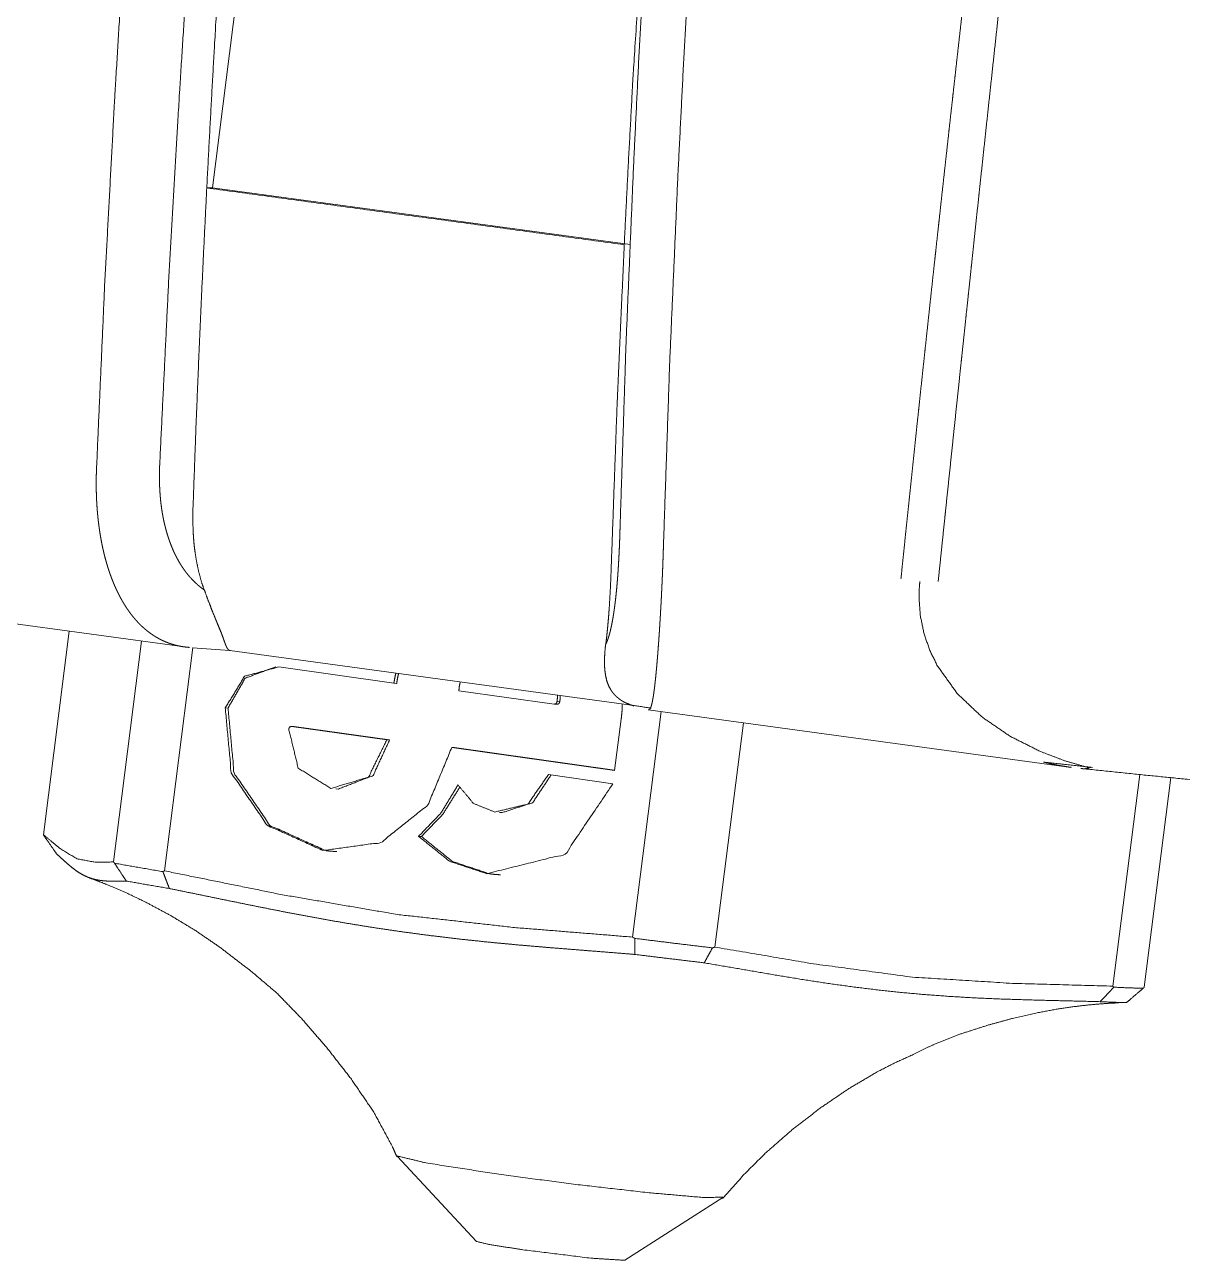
# Paper-space layout 'A3_1' of a CAD drawing. Header units: millimetres. Extents: x 0 to 420, y 0 to 297.
# Drawn here: x 305.17 to 312.89, y 18.41 to 26.66 of the extents above; entities that cross this region are included whole.
import ezdxf

# ---------------------------------------------------------------- set-up
doc = ezdxf.new("R2010")
doc.units = ezdxf.units.MM
doc.layers.add('170', color=7, linetype='Continuous', true_color=0xffffff)

psp = doc.layouts.new('A3_1')

# ---------------------------------------------------------------- linework, layer by layer
at = {"layer": '170', "color": 155, "linetype": 'Continuous', "lineweight": 13}
for p, q in [((307.4014, 33.2845), (306.4228, 25.5715)), ((306.3849, 25.5706), (306.4228, 25.5715)), ((306.4228, 25.5715), (309.2097, 25.1927)), ((303.413, 22.8913), (306.236, 22.5077)), ((305.2953, 21.2537), (305.4677, 22.6121)), ((305.9491, 22.5467), (305.762, 21.0722)), ((306.1035, 21.0128), (306.2925, 22.5026)), ((306.2893, 22.5021), (306.5392, 22.4831)), ((306.5386, 22.4832), (309.2179, 22.1191)), ((306.8648, 22.3739), (307.6335, 22.2651)), ((307.6335, 22.2651), (307.6521, 22.2644)), ((308.7033, 22.1251), (308.0671, 22.2152)), ((308.7045, 22.125), (308.7231, 22.1244)), ((308.7223, 22.1425), (308.7409, 22.1418)), ((306.5083, 22.1005), (306.5269, 22.0998)), ((309.1506, 22.0253), (309.105, 21.6835)), ((309.4167, 22.0755), (309.2258, 20.5708)), ((309.3311, 22.0871), (312.1521, 21.7038)), ((306.9678, 21.9764), (306.9492, 21.9771)), ((306.9501, 21.977), (306.9687, 21.9763)), ((306.9501, 21.977), (307.5863, 21.8869)), ((306.9687, 21.9763), (307.6049, 21.8863)), ((309.7756, 20.504), (309.9655, 22.0009)), ((307.6049, 21.8863), (307.5863, 21.8869)), ((309.105, 21.6835), (308.0201, 21.837)), ((308.0201, 21.837), (308.0387, 21.8364)), ((308.0387, 21.8364), (309.1052, 21.6854)), ((308.6649, 21.655), (309.0953, 21.5941)), ((312.6104, 21.6557), (312.4312, 20.2435)), ((312.6394, 20.236), (312.8169, 21.6349)), ((307.2451, 21.5598), (307.2638, 21.5591)), ((308.3379, 21.4023), (308.3565, 21.4016)), ((307.7984, 21.2433), (307.817, 21.2427)), ((312.4688, 20.1318), (312.5219, 20.1335)), ((307.6562, 19.1092), (308.184, 18.5395)), ((309.1751, 18.4137), (309.8285, 18.8336))]:
    psp.add_line(p, q, dxfattribs=at)
for points, knots in [([(311.0171, 22.9617), (311.0257, 23.0451), (311.0344, 23.1288), (311.043, 23.2126), (311.0517, 23.2966), (311.0605, 23.3808), (311.0693, 23.4652), (311.0782, 23.5497), (311.087, 23.6344), (311.096, 23.7193), (311.1049, 23.8044), (311.1139, 23.8897), (311.123, 23.9751), (311.132, 24.0607), (311.1366, 24.1036), (311.1457, 24.1895), (311.1549, 24.2755), (311.1641, 24.3618), (311.1734, 24.4482), (311.178, 24.4914), (311.1873, 24.578), (311.1967, 24.6649), (311.2061, 24.7518), (311.2155, 24.839), (311.225, 24.9263), (311.2345, 25.0138), (311.244, 25.1014), (311.2488, 25.1453), (311.2584, 25.2332), (311.268, 25.3213), (311.2729, 25.3654), (311.2825, 25.4536), (311.2922, 25.5421), (311.302, 25.6307), (311.3118, 25.7195), (311.3167, 25.7639), (311.3265, 25.8529), (311.3364, 25.9421), (311.3414, 25.9867), (311.3513, 26.0761), (311.3613, 26.1657), (311.3662, 26.2105), (311.3763, 26.3003), (311.3813, 26.3452), (311.3913, 26.4352), (311.4014, 26.5254), (311.4116, 26.6157), (311.4217, 26.7062), (311.4268, 26.7515), (311.437, 26.8421), (311.4421, 26.8875), (311.4524, 26.9784), (311.4627, 27.0695), (311.473, 27.1607), (311.4782, 27.2064), (311.4886, 27.2978), (311.4938, 27.3436), (311.5042, 27.4353), (311.5147, 27.5271), (311.5252, 27.619), (311.5357, 27.7111), (311.5462, 27.8034), (311.5568, 27.8958), (311.5674, 27.9883), (311.5781, 28.081), (311.5887, 28.1738), (311.5995, 28.2668), (311.6048, 28.3134), (311.6156, 28.4065), (311.621, 28.4532), (311.6318, 28.5466), (311.6426, 28.6401), (311.6535, 28.7338), (311.6589, 28.7808), (311.6698, 28.8747), (311.6753, 28.9217), (311.6863, 29.0158), (311.6917, 29.0629), (311.7028, 29.1572), (311.7083, 29.2044), (311.7193, 29.299), (311.7304, 29.3937), (311.7415, 29.4885), (311.7526, 29.5835), (311.7638, 29.6786), (311.775, 29.7738), (311.7862, 29.8692), (311.7975, 29.9647), (311.8087, 30.0603), (311.82, 30.1561), (311.8314, 30.252), (311.8427, 30.3481), (311.8541, 30.4443), (311.8655, 30.5406), (311.877, 30.6371), (311.8885, 30.7337), (311.9, 30.8304), (311.9115, 30.9273), (311.923, 31.0242), (311.9346, 31.1214), (311.9462, 31.2186), (311.9579, 31.316), (311.9695, 31.4135), (311.9812, 31.5112), (311.9929, 31.6089), (312.0047, 31.7068), (312.0164, 31.8048), (312.0282, 31.903), (312.04, 32.0013), (312.0519, 32.0997), (312.0637, 32.1982), (312.0697, 32.2475), (312.0816, 32.3463), (312.0935, 32.4451), (312.1054, 32.5441), (312.1174, 32.6432), (312.1294, 32.7424), (312.1414, 32.8417), (312.1475, 32.8914), (312.1595, 32.991), (312.1716, 33.0906), (312.1837, 33.1904), (312.1958, 33.2903), (312.208, 33.3903), (312.2202, 33.4905), (312.2324, 33.5907), (312.2446, 33.6911), (312.2568, 33.7916), (312.2691, 33.8923), (312.2814, 33.993), (312.2937, 34.0939), (312.3061, 34.1949), (312.3184, 34.296), (312.3308, 34.3973), (312.337, 34.4479), (312.3495, 34.5494), (312.3557, 34.6001), (312.3681, 34.7017), (312.3806, 34.8034), (312.3931, 34.9053), (312.4056, 35.0072), (312.4182, 35.1093), (312.4308, 35.2115), (312.4433, 35.3138), (312.456, 35.4163), (312.4686, 35.5188), (312.4813, 35.6215), (312.4939, 35.7243), (312.5066, 35.8272), (312.5194, 35.9302), (312.5321, 36.0334), (312.5449, 36.1366), (312.5577, 36.24), (312.5641, 36.2917), (312.5769, 36.3953), (312.5833, 36.4471), (312.5962, 36.5508), (312.609, 36.6546), (312.6155, 36.7066), (312.6284, 36.8106), (312.6348, 36.8627), (312.6478, 36.9668), (312.6607, 37.0711), (312.6737, 37.1755), (312.6867, 37.2801), (312.6932, 37.3324), (312.7063, 37.4371), (312.7128, 37.4894), (312.7258, 37.5943), (312.7389, 37.6993), (312.7454, 37.7518), (312.7586, 37.8569), (312.7717, 37.9622), (312.7848, 38.0676), (312.798, 38.173), (312.8112, 38.2786), (312.8178, 38.3314), (312.831, 38.4372), (312.8442, 38.543), (312.8575, 38.649), (312.8708, 38.7551), (312.884, 38.8613), (312.8974, 38.9676), (312.9107, 39.074), (312.924, 39.1805), (312.9374, 39.2871), (312.9508, 39.3939), (312.9642, 39.5007), (312.9709, 39.5542), (312.9843, 39.6612), (312.9911, 39.7147), (313.0045, 39.8219), (313.0112, 39.8756), (313.0247, 39.9829), (313.0315, 40.0366), (313.045, 40.1441), (313.0585, 40.2517), (313.0721, 40.3594), (313.0856, 40.4672), (313.0992, 40.5751), (313.1128, 40.6832), (313.1196, 40.7372), (313.1332, 40.8454), (313.1469, 40.9537), (313.1605, 41.0621), (313.1674, 41.1164), (313.1811, 41.2249), (313.1948, 41.3336), (313.2085, 41.4424), (313.2222, 41.5513), (313.236, 41.6603), (313.2497, 41.7694), (313.2635, 41.8786), (313.2773, 41.9879), (313.2912, 42.0973), (313.305, 42.2068), (313.3188, 42.3164), (313.3258, 42.3713), (313.3397, 42.481), (313.3536, 42.5909), (313.3674, 42.7009), (313.3744, 42.7559), (313.3883, 42.8661), (313.4023, 42.9763), (313.4162, 43.0867), (313.4302, 43.1971), (313.4442, 43.3077), (313.4582, 43.4183), (313.4722, 43.5291), (313.4863, 43.6399), (313.4933, 43.6954), (313.5074, 43.8064), (313.5215, 43.9176), (313.5285, 43.9731), (313.5426, 44.0844), (313.5567, 44.1958), (313.5708, 44.3073), (313.585, 44.4188)], [0, 0, 0.003882, 0.007773, 0.011673, 0.015581, 0.019497, 0.023423, 0.027356, 0.031298, 0.035249, 0.039208, 0.043175, 0.04715, 0.051134, 0.05313, 0.057126, 0.06113, 0.065142, 0.069163, 0.071176, 0.075208, 0.079248, 0.083297, 0.087353, 0.091417, 0.095489, 0.099569, 0.101612, 0.105703, 0.109802, 0.111854, 0.115964, 0.120081, 0.124207, 0.128339, 0.130409, 0.134553, 0.138704, 0.140782, 0.144944, 0.149113, 0.1512, 0.155381, 0.157473, 0.161663, 0.165861, 0.170066, 0.174279, 0.176388, 0.180611, 0.182724, 0.186958, 0.191199, 0.195446, 0.197573, 0.201831, 0.203963, 0.208231, 0.212507, 0.21679, 0.221079, 0.225376, 0.229679, 0.233989, 0.238307, 0.24263, 0.246961, 0.24913, 0.253471, 0.255643, 0.259995, 0.264353, 0.268717, 0.270903, 0.275277, 0.277467, 0.281852, 0.284047, 0.288442, 0.290641, 0.295045, 0.299457, 0.303874, 0.308299, 0.31273, 0.317167, 0.321611, 0.326061, 0.330518, 0.334981, 0.33945, 0.343926, 0.348408, 0.352897, 0.357392, 0.361893, 0.3664, 0.370914, 0.375434, 0.37996, 0.384492, 0.38903, 0.393574, 0.398125, 0.402681, 0.407244, 0.411812, 0.416387, 0.420967, 0.425553, 0.430146, 0.432445, 0.437046, 0.441653, 0.446266, 0.450884, 0.455509, 0.460139, 0.462456, 0.467096, 0.471741, 0.476391, 0.481048, 0.48571, 0.490379, 0.495053, 0.499732, 0.504418, 0.509109, 0.513806, 0.518509, 0.523217, 0.527931, 0.532651, 0.535013, 0.539742, 0.542107, 0.546844, 0.551586, 0.556334, 0.561088, 0.565847, 0.570612, 0.575382, 0.580158, 0.584939, 0.589726, 0.594519, 0.599317, 0.60412, 0.608929, 0.613744, 0.618564, 0.620976, 0.625804, 0.62822, 0.633056, 0.637898, 0.640321, 0.645171, 0.647597, 0.652455, 0.657318, 0.662186, 0.66706, 0.6695, 0.674382, 0.676824, 0.681714, 0.686609, 0.689058, 0.693961, 0.698869, 0.703783, 0.708701, 0.713625, 0.716088, 0.72102, 0.725956, 0.730898, 0.735845, 0.740797, 0.745754, 0.750717, 0.755684, 0.760657, 0.765635, 0.770617, 0.773111, 0.778102, 0.780598, 0.785597, 0.788098, 0.793104, 0.795608, 0.800621, 0.80564, 0.810663, 0.815692, 0.820725, 0.825764, 0.828285, 0.833331, 0.838382, 0.843438, 0.845968, 0.851031, 0.8561, 0.861173, 0.866251, 0.871335, 0.876423, 0.881516, 0.886614, 0.891717, 0.896825, 0.901938, 0.904497, 0.909617, 0.914742, 0.919872, 0.922438, 0.927575, 0.932718, 0.937864, 0.943016, 0.948172, 0.953334, 0.9585, 0.963671, 0.966259, 0.971437, 0.976619, 0.979212, 0.984402, 0.989597, 0.994796, 1, 1]), ([(313.7581, 44.3967), (313.7379, 44.2382), (313.7179, 44.08), (313.6979, 43.922), (313.6779, 43.7644), (313.658, 43.607), (313.6382, 43.4499), (313.6184, 43.2931), (313.5987, 43.1366), (313.5888, 43.0585), (313.5692, 42.9025), (313.5594, 42.8245), (313.5398, 42.6689), (313.5203, 42.5135), (313.5009, 42.3585), (313.4815, 42.2038), (313.4622, 42.0493), (313.4429, 41.8951), (313.4237, 41.7413), (313.4046, 41.5877), (313.3855, 41.4344), (313.3665, 41.2815), (313.3475, 41.1288), (313.338, 41.0526), (313.3191, 40.9004), (313.3003, 40.7484), (313.2815, 40.5968), (313.2722, 40.521), (313.2535, 40.3699), (313.2349, 40.219), (313.2163, 40.0684), (313.1978, 39.9181), (313.1793, 39.7681), (313.1609, 39.6184), (313.1426, 39.469), (313.1243, 39.3199), (313.1061, 39.1711), (313.088, 39.0226), (313.0699, 38.8745), (313.0518, 38.7266), (313.0338, 38.579), (313.0159, 38.4317), (312.998, 38.2848), (312.9802, 38.1381), (312.9625, 37.9917), (312.9448, 37.8457), (312.9271, 37.6999), (312.9096, 37.5545), (312.9008, 37.4819), (312.8833, 37.3369), (312.8746, 37.2645), (312.8572, 37.12), (312.8398, 36.9758), (312.8226, 36.8319), (312.8054, 36.6883), (312.7882, 36.545), (312.7711, 36.4021), (312.754, 36.2594), (312.7455, 36.1883), (312.7286, 36.0461), (312.7117, 35.9042), (312.7032, 35.8334), (312.6864, 35.692), (312.6697, 35.5509), (312.653, 35.4101), (312.6363, 35.2697), (312.6281, 35.1996), (312.6115, 35.0597), (312.595, 34.92), (312.5868, 34.8503), (312.5704, 34.7111), (312.5541, 34.5723), (312.5378, 34.4338), (312.5216, 34.2956), (312.5054, 34.1577), (312.4893, 34.0201), (312.4733, 33.8829), (312.4653, 33.8144), (312.4493, 33.6777), (312.4413, 33.6094), (312.4255, 33.4731), (312.4097, 33.3372), (312.3939, 33.2016), (312.3782, 33.0663), (312.3626, 32.9313), (312.347, 32.7967), (312.3315, 32.6624), (312.316, 32.5284), (312.3083, 32.4615), (312.2929, 32.328), (312.2853, 32.2614), (312.27, 32.1284), (312.2548, 31.9957), (312.2396, 31.8634), (312.2245, 31.7314), (312.2094, 31.5997), (312.2019, 31.534), (312.187, 31.4028), (312.1795, 31.3373), (312.1646, 31.2066), (312.1498, 31.0763), (312.135, 30.9463), (312.1277, 30.8814), (312.113, 30.7519), (312.0984, 30.6228), (312.0838, 30.494), (312.0766, 30.4297), (312.0621, 30.3013), (312.0477, 30.1734), (312.0333, 30.0458), (312.019, 29.9185), (312.0048, 29.7916), (311.9906, 29.665), (311.9836, 29.6019), (311.9695, 29.4758), (311.9554, 29.3501), (311.9415, 29.2247), (311.9345, 29.1622), (311.9206, 29.0373), (311.9068, 28.9128), (311.893, 28.7887), (311.8793, 28.6649), (311.8656, 28.5415), (311.852, 28.4185), (311.8453, 28.3571), (311.8317, 28.2346), (311.825, 28.1734), (311.8116, 28.0514), (311.7982, 27.9298), (311.7849, 27.8085), (311.7717, 27.6876), (311.7585, 27.567), (311.7453, 27.4468), (311.7322, 27.327), (311.7192, 27.2075), (311.7127, 27.1479), (311.6998, 27.029), (311.6933, 26.9696), (311.6805, 26.8513), (311.6677, 26.7332), (311.655, 26.6156), (311.6423, 26.4983), (311.6296, 26.3813), (311.6171, 26.2648), (311.6045, 26.1486), (311.5921, 26.0327), (311.5797, 25.9173), (311.5673, 25.8022), (311.555, 25.6874), (311.5428, 25.5731), (311.5367, 25.5161), (311.5245, 25.4023), (311.5124, 25.2889), (311.5004, 25.1758), (311.4884, 25.0632), (311.4824, 25.0069), (311.4705, 24.8949), (311.4646, 24.839), (311.4527, 24.7275), (311.4468, 24.6718), (311.4351, 24.5609), (311.4234, 24.4503), (311.4176, 24.3953), (311.406, 24.2853), (311.3944, 24.1757), (311.3829, 24.0665), (311.3715, 23.9578), (311.3601, 23.8494), (311.3488, 23.7414), (311.3375, 23.6338), (311.3263, 23.5266), (311.3152, 23.4198), (311.3096, 23.3666), (311.2985, 23.2604), (311.2875, 23.1546), (311.2765, 23.0492), (311.2656, 22.9443)], [0, 0, 0.007399, 0.014784, 0.022156, 0.029514, 0.036859, 0.04419, 0.051507, 0.05881, 0.062456, 0.069739, 0.073377, 0.080639, 0.087888, 0.095122, 0.102344, 0.109551, 0.116744, 0.123924, 0.131089, 0.138241, 0.145378, 0.152502, 0.156057, 0.16316, 0.170249, 0.177324, 0.180857, 0.187911, 0.194951, 0.201976, 0.208988, 0.215985, 0.222968, 0.229937, 0.236892, 0.243833, 0.250759, 0.257671, 0.264569, 0.271453, 0.278322, 0.285177, 0.292018, 0.298845, 0.305657, 0.312454, 0.319238, 0.322622, 0.329384, 0.332761, 0.339501, 0.346226, 0.352937, 0.359633, 0.366314, 0.372981, 0.379633, 0.382951, 0.389581, 0.396196, 0.3995, 0.406093, 0.412671, 0.419234, 0.425782, 0.429049, 0.435575, 0.442085, 0.445337, 0.451825, 0.458298, 0.464756, 0.471199, 0.477627, 0.48404, 0.490438, 0.493629, 0.500004, 0.503187, 0.509539, 0.515876, 0.522198, 0.528504, 0.534795, 0.54107, 0.547331, 0.553576, 0.556691, 0.562913, 0.566019, 0.572218, 0.578401, 0.584569, 0.590722, 0.596858, 0.59992, 0.606033, 0.609085, 0.615175, 0.621249, 0.627307, 0.630329, 0.636363, 0.642382, 0.648385, 0.651381, 0.65736, 0.663322, 0.669268, 0.675199, 0.681112, 0.68701, 0.689951, 0.695824, 0.701681, 0.707521, 0.710437, 0.716252, 0.722051, 0.727834, 0.7336, 0.739349, 0.745082, 0.747941, 0.753649, 0.756498, 0.76218, 0.767846, 0.773496, 0.779128, 0.784743, 0.790342, 0.795924, 0.801488, 0.804263, 0.809802, 0.812567, 0.818081, 0.823578, 0.829058, 0.83452, 0.839966, 0.845395, 0.850806, 0.8562, 0.861577, 0.866937, 0.87228, 0.877605, 0.88026, 0.885559, 0.89084, 0.896104, 0.90135, 0.903968, 0.909187, 0.911788, 0.916981, 0.919572, 0.924737, 0.929884, 0.932449, 0.937569, 0.94267, 0.947753, 0.952817, 0.957863, 0.962891, 0.9679, 0.97289, 0.977861, 0.980341, 0.985284, 0.990208, 0.995114, 1, 1]), ([(305.6491, 23.6911), (305.7036, 24.9239), (305.7708, 26.1726), (305.8087, 26.8018), (305.8493, 27.4339), (305.8925, 28.0686), (305.9383, 28.7058), (306.0369, 29.9866), (306.1445, 31.275), (306.2015, 31.9217), (306.2604, 32.5697), (306.3212, 33.2189), (306.3838, 33.8691)], [0, 0, 0.120905, 0.243431, 0.305201, 0.367265, 0.429599, 0.492188, 0.61806, 0.744743, 0.808347, 0.872101, 0.935989, 1, 1]), ([(306.8135, 33.7806), (306.7525, 33.1389), (306.6931, 32.4983), (306.6352, 31.8588), (306.5791, 31.2207), (306.4723, 29.949), (306.3733, 28.6846), (306.3269, 28.0555), (306.2828, 27.4288), (306.241, 26.8044), (306.2016, 26.1828), (306.1307, 24.9487), (306.0711, 23.7295)], [0, 0, 0.063949, 0.127779, 0.19148, 0.255035, 0.381642, 0.507469, 0.57005, 0.632387, 0.694467, 0.756267, 0.878902, 1, 1]), ([(306.9914, 33.7699), (306.9453, 33.2695), (306.9003, 32.7698), (306.6487, 29.7142), (306.4467, 26.7008), (306.4147, 26.1344), (306.3849, 25.5705)], [0, 0, 0.061112, 0.12214, 0.495012, 0.862334, 0.931322, 1, 1]), ([(309.143, 23.3121), (309.1826, 24.534), (309.2351, 25.7706), (309.2658, 26.3935), (309.2994, 27.019), (309.3356, 27.6468), (309.3745, 28.277), (309.4598, 29.5433), (309.5546, 30.8166), (309.6054, 31.4555), (309.6583, 32.0957), (309.7132, 32.737), (309.7702, 33.3792)], [0, 0, 0.121186, 0.243876, 0.305693, 0.367783, 0.430125, 0.492705, 0.618515, 0.745085, 0.808615, 0.872288, 0.936086, 1, 1]), ([(309.1707, 25.192), (309.1992, 25.7561), (309.23, 26.3226), (309.4265, 29.3368), (309.674, 32.3929), (309.7184, 32.8926), (309.7639, 33.3929)], [0, 0, 0.068688, 0.137685, 0.505024, 0.877894, 0.938904, 1, 1]), ([(310.0669, 33.3575), (310.0106, 32.7071), (309.9561, 32.0578), (309.9035, 31.4097), (309.8528, 30.7629), (309.7577, 29.4742), (309.6715, 28.1931), (309.632, 27.5558), (309.595, 26.9209), (309.5606, 26.2886), (309.529, 25.6592), (309.4742, 24.4102), (309.4321, 23.1771)], [0, 0, 0.063995, 0.127868, 0.19161, 0.255202, 0.38187, 0.507734, 0.570322, 0.632658, 0.694727, 0.756506, 0.879056, 1, 1]), ([(306.293, 23.4314), (306.3124, 23.9617), (306.3343, 24.4951), (306.3584, 25.0315), (306.3849, 25.5705)], [0, 0, 0.247821, 0.497167, 0.747924, 1, 1]), ([(309.1707, 25.192), (309.1227, 24.1162), (309.0843, 23.0521)], [0, 0, 0.50283, 1, 1]), ([(306.27, 22.5043), (306.2645, 22.5047), (306.259, 22.5052), (306.2535, 22.5057), (306.248, 22.5063), (306.2426, 22.5069), (306.2372, 22.5075), (306.2318, 22.5083), (306.2265, 22.5091), (306.2211, 22.5099), (306.2158, 22.5108), (306.2105, 22.5117), (306.2053, 22.5127), (306.2, 22.5138), (306.1948, 22.5149), (306.1896, 22.516), (306.1844, 22.5172), (306.1793, 22.5185), (306.1741, 22.5198), (306.169, 22.5212), (306.164, 22.5226), (306.1589, 22.5241), (306.1539, 22.5256), (306.1489, 22.5272), (306.1439, 22.5288), (306.1389, 22.5305), (306.134, 22.5322), (306.1291, 22.534), (306.1242, 22.5359), (306.1193, 22.5377), (306.1145, 22.5397), (306.1097, 22.5417), (306.1049, 22.5437), (306.1001, 22.5458), (306.0954, 22.5479), (306.0906, 22.5501), (306.0859, 22.5523), (306.0813, 22.5546), (306.0766, 22.557), (306.072, 22.5593), (306.0674, 22.5618), (306.0628, 22.5642), (306.0582, 22.5668), (306.0537, 22.5693), (306.0492, 22.572), (306.0448, 22.5746), (306.0403, 22.5774), (306.0359, 22.5801), (306.0315, 22.5829), (306.0271, 22.5858), (306.0227, 22.5887), (306.0184, 22.5916), (306.0141, 22.5946), (306.0098, 22.5977), (306.0056, 22.6008), (306.0013, 22.6039), (305.9971, 22.6071), (305.9929, 22.6103), (305.9888, 22.6135), (305.9847, 22.6169), (305.9805, 22.6202), (305.9765, 22.6236), (305.9724, 22.6271), (305.9684, 22.6305), (305.9644, 22.6341), (305.9604, 22.6376), (305.9564, 22.6413), (305.9525, 22.6449), (305.9486, 22.6486), (305.9447, 22.6524), (305.9409, 22.6561), (305.9371, 22.66), (305.9332, 22.6638), (305.9295, 22.6677), (305.9257, 22.6717), (305.922, 22.6757), (305.9183, 22.6797), (305.9146, 22.6838), (305.9109, 22.6879), (305.9073, 22.692), (305.9037, 22.6962), (305.9001, 22.7004), (305.8966, 22.7047), (305.8931, 22.709), (305.8896, 22.7134), (305.8861, 22.7177), (305.8826, 22.7222), (305.8792, 22.7266), (305.8758, 22.7311), (305.8724, 22.7357), (305.8691, 22.7402), (305.8658, 22.7448), (305.8625, 22.7495), (305.8592, 22.7542), (305.8559, 22.7589), (305.8527, 22.7636), (305.8495, 22.7684), (305.8464, 22.7732), (305.8432, 22.7781), (305.8401, 22.783), (305.837, 22.7879), (305.8339, 22.7929), (305.8309, 22.7979), (305.8279, 22.8029), (305.8249, 22.808), (305.8219, 22.8131), (305.819, 22.8182), (305.8161, 22.8234), (305.8132, 22.8286), (305.8103, 22.8338), (305.8075, 22.8391), (305.8046, 22.8444), (305.8019, 22.8497), (305.7991, 22.855), (305.7964, 22.8604), (305.7936, 22.8658), (305.791, 22.8713), (305.7883, 22.8768), (305.7856, 22.8823), (305.783, 22.8878), (305.7805, 22.8934), (305.7779, 22.899), (305.7754, 22.9046), (305.7728, 22.9103), (305.7704, 22.916), (305.7679, 22.9217), (305.7655, 22.9274), (305.7631, 22.9332), (305.7607, 22.939), (305.7583, 22.9448), (305.756, 22.9507), (305.7537, 22.9565), (305.7514, 22.9624), (305.7492, 22.9684), (305.7469, 22.9743), (305.7447, 22.9803), (305.7425, 22.9863), (305.7404, 22.9924), (305.7383, 22.9984), (305.7362, 23.0045), (305.7341, 23.0106), (305.732, 23.0168), (305.73, 23.0229), (305.728, 23.0291), (305.726, 23.0353), (305.7241, 23.0415), (305.7221, 23.0478), (305.7202, 23.0541), (305.7183, 23.0604), (305.7165, 23.0667), (305.7147, 23.073), (305.7129, 23.0794), (305.7111, 23.0858), (305.7093, 23.0922), (305.7059, 23.1051), (305.7042, 23.1116), (305.7026, 23.1181), (305.6993, 23.1311), (305.6978, 23.1377), (305.6962, 23.1442), (305.6947, 23.1508), (305.6932, 23.1574), (305.6917, 23.1641), (305.6902, 23.1707), (305.6888, 23.1774), (305.6874, 23.1841), (305.686, 23.1908), (305.6847, 23.1975), (305.6833, 23.2042), (305.682, 23.211), (305.6808, 23.2178), (305.6795, 23.2246), (305.6783, 23.2314), (305.6771, 23.2382), (305.6759, 23.245), (305.6747, 23.2519), (305.6736, 23.2588), (305.6725, 23.2657), (305.6714, 23.2726), (305.6703, 23.2795), (305.6693, 23.2864), (305.6683, 23.2933), (305.6673, 23.3003), (305.6663, 23.3073), (305.6654, 23.3143), (305.6636, 23.3283), (305.6627, 23.3353), (305.661, 23.3494), (305.6602, 23.3565), (305.6595, 23.3635), (305.6587, 23.3706), (305.658, 23.3777), (305.6573, 23.3849), (305.6566, 23.392), (305.6553, 23.4063), (305.6547, 23.4134), (305.6542, 23.4206), (305.6536, 23.4278), (305.6531, 23.4349), (305.6521, 23.4494), (305.6516, 23.4566), (305.6507, 23.471), (305.6504, 23.4783), (305.6497, 23.4928), (305.6493, 23.5001), (305.649, 23.5073), (305.6485, 23.5219), (305.6483, 23.5292), (305.6481, 23.5365), (305.6477, 23.5511), (305.6476, 23.5585), (305.6475, 23.5658), (305.6473, 23.5805), (305.6473, 23.5878), (305.6473, 23.5952), (305.6473, 23.6025), (305.6473, 23.6099), (305.6474, 23.6246), (305.6476, 23.6394), (305.6478, 23.6468), (305.6479, 23.6542), (305.6481, 23.6615), (305.6483, 23.6689), (305.6485, 23.6763), (305.6488, 23.6837), (305.6491, 23.6911)], [0, 0, 0.003754, 0.007496, 0.011228, 0.014949, 0.018647, 0.022349, 0.026028, 0.029698, 0.03336, 0.037014, 0.04066, 0.0443, 0.047932, 0.051544, 0.055164, 0.058765, 0.062359, 0.06595, 0.069536, 0.073118, 0.076682, 0.080257, 0.083815, 0.087371, 0.090924, 0.094476, 0.098025, 0.101574, 0.105108, 0.108642, 0.112176, 0.115711, 0.119245, 0.122769, 0.126305, 0.129831, 0.133357, 0.136887, 0.140419, 0.143942, 0.147467, 0.151009, 0.15454, 0.158077, 0.161606, 0.165152, 0.168688, 0.172233, 0.175768, 0.179324, 0.182883, 0.186438, 0.189998, 0.193566, 0.197129, 0.200711, 0.204288, 0.207873, 0.211466, 0.215067, 0.218664, 0.222271, 0.225885, 0.22951, 0.233142, 0.236773, 0.240413, 0.244065, 0.247723, 0.251383, 0.25505, 0.258741, 0.262419, 0.26612, 0.269819, 0.273542, 0.277253, 0.280986, 0.284728, 0.288476, 0.292231, 0.296001, 0.299769, 0.303562, 0.307353, 0.311159, 0.314975, 0.318796, 0.322627, 0.326472, 0.330326, 0.334195, 0.338066, 0.341951, 0.345846, 0.349756, 0.353667, 0.357593, 0.361529, 0.365481, 0.369434, 0.373403, 0.377381, 0.381374, 0.385377, 0.389389, 0.393409, 0.397447, 0.401492, 0.405548, 0.409611, 0.413691, 0.41778, 0.421878, 0.425986, 0.430109, 0.43424, 0.438389, 0.442538, 0.446706, 0.450881, 0.455066, 0.459266, 0.463476, 0.467694, 0.471929, 0.476164, 0.480418, 0.484679, 0.488955, 0.493239, 0.497536, 0.501837, 0.506157, 0.510483, 0.51482, 0.519164, 0.523524, 0.527891, 0.532275, 0.53666, 0.541061, 0.545468, 0.549892, 0.554317, 0.558762, 0.563209, 0.567672, 0.572136, 0.576621, 0.581106, 0.585607, 0.590114, 0.599158, 0.603697, 0.60824, 0.617358, 0.621934, 0.626513, 0.631108, 0.635705, 0.640318, 0.644934, 0.649562, 0.654194, 0.658841, 0.663492, 0.668154, 0.67282, 0.677499, 0.682182, 0.686879, 0.691575, 0.696287, 0.701001, 0.705728, 0.710459, 0.715201, 0.719945, 0.724702, 0.729462, 0.734233, 0.739006, 0.743791, 0.753379, 0.75818, 0.767807, 0.772634, 0.777461, 0.782298, 0.787138, 0.791991, 0.796842, 0.80657, 0.811444, 0.816319, 0.821206, 0.826092, 0.835887, 0.840794, 0.850621, 0.855537, 0.865393, 0.870332, 0.875268, 0.885161, 0.890116, 0.89507, 0.904997, 0.909969, 0.914938, 0.924897, 0.929885, 0.93487, 0.939864, 0.944856, 0.954856, 0.964867, 0.969881, 0.974892, 0.979911, 0.984926, 0.98995, 0.994973, 1, 1]), ([(306.0711, 23.7295), (306.0708, 23.7212), (306.0704, 23.7128), (306.0702, 23.7045), (306.0699, 23.6962), (306.0697, 23.688), (306.0695, 23.6798), (306.0694, 23.6716), (306.0693, 23.6634), (306.0692, 23.6553), (306.0692, 23.6472), (306.0692, 23.6391), (306.0692, 23.6311), (306.0693, 23.6231), (306.0695, 23.6151), (306.0696, 23.6071), (306.0698, 23.5992), (306.0701, 23.5913), (306.0703, 23.5834), (306.0706, 23.5756), (306.071, 23.5678), (306.0714, 23.56), (306.0718, 23.5523), (306.0722, 23.5446), (306.0727, 23.5369), (306.0733, 23.5292), (306.0738, 23.5216), (306.0744, 23.514), (306.0751, 23.5065), (306.0758, 23.4989), (306.0765, 23.4914), (306.0772, 23.484), (306.078, 23.4765), (306.0789, 23.4691), (306.0797, 23.4617), (306.0806, 23.4544), (306.0816, 23.447), (306.0826, 23.4397), (306.0836, 23.4325), (306.0846, 23.4252), (306.0857, 23.418), (306.0869, 23.4109), (306.088, 23.4037), (306.0892, 23.3966), (306.0905, 23.3895), (306.0917, 23.3824), (306.0931, 23.3754), (306.0944, 23.3684), (306.0958, 23.3615), (306.0972, 23.3545), (306.0987, 23.3476), (306.1002, 23.3407), (306.1017, 23.3339), (306.1033, 23.327), (306.1049, 23.3203), (306.1066, 23.3135), (306.1083, 23.3068), (306.11, 23.3001), (306.1118, 23.2934), (306.1136, 23.2867), (306.1154, 23.2801), (306.1173, 23.2735), (306.1192, 23.267), (306.1212, 23.2604), (306.1232, 23.254), (306.1252, 23.2475), (306.1273, 23.241), (306.1294, 23.2346), (306.1315, 23.2283), (306.1337, 23.2219), (306.1359, 23.2156), (306.1405, 23.2028), (306.1453, 23.1902), (306.1502, 23.1778), (306.1552, 23.1656), (306.1604, 23.1536), (306.1657, 23.1417), (306.1712, 23.1301), (306.1767, 23.1187), (306.1824, 23.1074), (306.1882, 23.0963), (306.1942, 23.0855), (306.2003, 23.0748), (306.2066, 23.0643), (306.2129, 23.054), (306.2194, 23.0438), (306.2261, 23.0339), (306.2328, 23.0242), (306.2397, 23.0146), (306.2467, 23.0053), (306.2539, 22.9961), (306.2612, 22.9871), (306.2686, 22.9783), (306.2762, 22.9697), (306.2839, 22.9613), (306.2917, 22.9531), (306.2996, 22.9451), (306.3077, 22.9372), (306.3159, 22.9296), (306.3243, 22.9221), (306.3328, 22.9148), (306.3414, 22.9077), (306.3501, 22.9008), (306.359, 22.8941), (306.368, 22.8876)], [0, 0, 0.009005, 0.017996, 0.026937, 0.035858, 0.044731, 0.053583, 0.062393, 0.071179, 0.079921, 0.088641, 0.097321, 0.105977, 0.114592, 0.123181, 0.131733, 0.140264, 0.148753, 0.157219, 0.165648, 0.174051, 0.182419, 0.190765, 0.199073, 0.207357, 0.215606, 0.223832, 0.232024, 0.240189, 0.248325, 0.256437, 0.264517, 0.27257, 0.280596, 0.288595, 0.296566, 0.304509, 0.312431, 0.32032, 0.328188, 0.336029, 0.343847, 0.351633, 0.359401, 0.367138, 0.374856, 0.38255, 0.390217, 0.397864, 0.405489, 0.413085, 0.420665, 0.428215, 0.435748, 0.443261, 0.450753, 0.458214, 0.465668, 0.473092, 0.480501, 0.487884, 0.495258, 0.502604, 0.509932, 0.517245, 0.524541, 0.531811, 0.539073, 0.546305, 0.553538, 0.560736, 0.57535, 0.589852, 0.604187, 0.618401, 0.632468, 0.646428, 0.660243, 0.67394, 0.687514, 0.700975, 0.714323, 0.727561, 0.7407, 0.753721, 0.766667, 0.779512, 0.792267, 0.804939, 0.817534, 0.83004, 0.842493, 0.854864, 0.867193, 0.879446, 0.891671, 0.903814, 0.915952, 0.928017, 0.940091, 0.952084, 0.964103, 0.976071, 0.988052, 1, 1]), ([(306.3679, 22.8875), (306.3482, 22.9466), (306.3315, 23.0083), (306.3177, 23.0725), (306.3068, 23.1394), (306.3024, 23.1739), (306.2988, 23.209), (306.296, 23.2448), (306.2938, 23.2812), (306.2919, 23.3555), (306.293, 23.4314)], [0, 0, 0.112729, 0.228448, 0.347486, 0.470198, 0.533049, 0.596949, 0.661973, 0.728026, 0.862463, 1, 1]), ([(309.0473, 22.5235), (309.0484, 22.5259), (309.0495, 22.5283), (309.0506, 22.5308), (309.0517, 22.5333), (309.0528, 22.5359), (309.0539, 22.5386), (309.0561, 22.544), (309.0571, 22.5468), (309.0582, 22.5497), (309.0592, 22.5526), (309.0603, 22.5555), (309.0614, 22.5585), (309.0624, 22.5615), (309.0634, 22.5646), (309.0645, 22.5678), (309.0655, 22.571), (309.0665, 22.5742), (309.0675, 22.5775), (309.0685, 22.5808), (309.0695, 22.5842), (309.0705, 22.5877), (309.0715, 22.5912), (309.0725, 22.5947), (309.0735, 22.5983), (309.0744, 22.6019), (309.0754, 22.6056), (309.0764, 22.6094), (309.0773, 22.6131), (309.0782, 22.617), (309.0792, 22.6209), (309.0801, 22.6248), (309.0811, 22.6288), (309.082, 22.6328), (309.0829, 22.6369), (309.0838, 22.6411), (309.0847, 22.6453), (309.0856, 22.6495), (309.0865, 22.6538), (309.0874, 22.6581), (309.0882, 22.6625), (309.0891, 22.6669), (309.09, 22.6714), (309.0908, 22.676), (309.0917, 22.6806), (309.0925, 22.6852), (309.0934, 22.6899), (309.0942, 22.6946), (309.095, 22.6994), (309.0959, 22.7042), (309.0967, 22.7091), (309.0975, 22.7141), (309.0983, 22.7191), (309.0991, 22.7241), (309.0999, 22.7292), (309.1007, 22.7343), (309.1015, 22.7395), (309.1022, 22.7447), (309.103, 22.75), (309.1038, 22.7554), (309.1045, 22.7608), (309.1053, 22.7662), (309.106, 22.7717), (309.1068, 22.7772), (309.1082, 22.7885), (309.1097, 22.7999), (309.1111, 22.8115), (309.1125, 22.8237), (309.1139, 22.8361), (309.1153, 22.8486), (309.1166, 22.8613), (309.1179, 22.8741), (309.1192, 22.8871), (309.1205, 22.9002), (309.1217, 22.9135), (309.1229, 22.9269), (309.124, 22.9405), (309.1251, 22.9543), (309.1262, 22.9682), (309.1273, 22.9822), (309.1283, 22.9964), (309.1293, 23.0107), (309.1303, 23.0252), (309.1322, 23.0547), (309.1339, 23.0847), (309.1347, 23.1), (309.1355, 23.1154), (309.1363, 23.1309), (309.137, 23.1466), (309.1385, 23.1785), (309.1391, 23.1947), (309.1404, 23.2275), (309.1409, 23.2441), (309.1415, 23.2609), (309.142, 23.2778), (309.143, 23.3121)], [0, 0, 0.003324, 0.006686, 0.010107, 0.013586, 0.017115, 0.020705, 0.028044, 0.031795, 0.035598, 0.039455, 0.043376, 0.047353, 0.05139, 0.055474, 0.059623, 0.063816, 0.068077, 0.07239, 0.076769, 0.081193, 0.085682, 0.090231, 0.094839, 0.099499, 0.104225, 0.108997, 0.113842, 0.118737, 0.123689, 0.128706, 0.133781, 0.138912, 0.1441, 0.149349, 0.154661, 0.160033, 0.165459, 0.17095, 0.1765, 0.182106, 0.187777, 0.193501, 0.199291, 0.20514, 0.211049, 0.217019, 0.223048, 0.229143, 0.235289, 0.241503, 0.247771, 0.254105, 0.260497, 0.266953, 0.273466, 0.280043, 0.286681, 0.293379, 0.300138, 0.306957, 0.313838, 0.320783, 0.327785, 0.341973, 0.356411, 0.371094, 0.3865, 0.402131, 0.417898, 0.433895, 0.45004, 0.466402, 0.482917, 0.499646, 0.516531, 0.533631, 0.550894, 0.568361, 0.585996, 0.603835, 0.62185, 0.640059, 0.677032, 0.714755, 0.733907, 0.753231, 0.772767, 0.792466, 0.832455, 0.852751, 0.893884, 0.914707, 0.935769, 0.956972, 1, 1]), ([(309.4321, 23.1771), (309.4319, 23.1679), (309.4313, 23.1495), (309.4307, 23.1312), (309.4304, 23.1221), (309.4301, 23.113), (309.4295, 23.0948), (309.4288, 23.0766), (309.4282, 23.0585), (309.4278, 23.0495), (309.4275, 23.0405), (309.4268, 23.0225), (309.4264, 23.0135), (309.426, 23.0046), (309.4253, 22.9867), (309.4246, 22.9689), (309.4238, 22.9512), (309.423, 22.9336), (309.4226, 22.9248), (309.4218, 22.9073), (309.4214, 22.8986), (309.4209, 22.8899), (309.4201, 22.8725), (309.4197, 22.8639), (309.4188, 22.8467), (309.4179, 22.8296), (309.4175, 22.8211), (309.4166, 22.8041), (309.4162, 22.7957), (309.4153, 22.7789), (309.4148, 22.7705), (309.4143, 22.7622), (309.4138, 22.7539), (309.4134, 22.7456), (309.4124, 22.7292), (309.4115, 22.7128), (309.411, 22.7047), (309.4105, 22.6966), (309.41, 22.6886), (309.4095, 22.6805), (309.4086, 22.6646), (309.4081, 22.6567), (309.4076, 22.6488), (309.4071, 22.6409), (309.4061, 22.6253), (309.4056, 22.6176), (309.4051, 22.6099), (309.4045, 22.6022), (309.404, 22.5945), (309.4035, 22.5869), (309.4025, 22.5719), (309.4015, 22.5569), (309.4009, 22.5495), (309.4004, 22.5422), (309.3994, 22.5276), (309.3988, 22.5203), (309.3983, 22.5131), (309.3972, 22.4989), (309.3967, 22.4918), (309.3962, 22.4848), (309.3951, 22.4709), (309.394, 22.4572), (309.3935, 22.4504), (309.3929, 22.4436), (309.3919, 22.4303), (309.3913, 22.4237), (309.3902, 22.4107), (309.3891, 22.3978), (309.3886, 22.3915), (309.3875, 22.3789), (309.3869, 22.3727), (309.3864, 22.3666), (309.3853, 22.3545), (309.3841, 22.3426), (309.3836, 22.3367), (309.383, 22.3309), (309.3819, 22.3194), (309.3813, 22.3138), (309.3808, 22.3082), (309.3796, 22.2972), (309.3791, 22.2918), (309.3785, 22.2865), (309.3779, 22.2812), (309.3773, 22.276), (309.3768, 22.2708), (309.3762, 22.2657), (309.3756, 22.2607), (309.375, 22.2557), (309.3745, 22.2508), (309.3739, 22.2459), (309.3733, 22.2411), (309.3727, 22.2364), (309.3722, 22.2317), (309.3716, 22.2271), (309.371, 22.2226), (309.3704, 22.2181), (309.3698, 22.2137), (309.3692, 22.2094), (309.3686, 22.2051), (309.368, 22.2009), (309.3675, 22.1968), (309.3669, 22.1928), (309.3663, 22.1888), (309.3657, 22.1848), (309.3651, 22.181), (309.3645, 22.1772), (309.3639, 22.1735), (309.3633, 22.1699), (309.3627, 22.1663), (309.3621, 22.1628), (309.3614, 22.1594), (309.3608, 22.156), (309.3602, 22.1528), (309.3596, 22.1496), (309.359, 22.1464), (309.3584, 22.1434), (309.3578, 22.1404), (309.3571, 22.1375), (309.3565, 22.1347), (309.3559, 22.1319), (309.3546, 22.1267), (309.354, 22.1242), (309.3527, 22.1194), (309.3521, 22.1171), (309.3515, 22.1149), (309.3508, 22.1128), (309.3502, 22.1107), (309.3495, 22.1088), (309.3489, 22.1069), (309.3482, 22.1051), (309.3475, 22.1034), (309.3469, 22.1018), (309.3462, 22.1002), (309.3456, 22.0987), (309.3449, 22.0973), (309.3442, 22.096), (309.3435, 22.0948), (309.3428, 22.0937), (309.3422, 22.0926), (309.3415, 22.0917), (309.3408, 22.0908), (309.3401, 22.09), (309.3394, 22.0893), (309.3387, 22.0887), (309.3379, 22.0882), (309.3372, 22.0877), (309.3365, 22.0874), (309.3358, 22.0871), (309.3351, 22.0869), (309.3343, 22.0868), (309.3336, 22.0868), (309.333, 22.0869)], [0, 0, 0.008344, 0.025003, 0.041618, 0.049907, 0.058196, 0.074727, 0.091215, 0.107655, 0.115851, 0.124043, 0.140378, 0.148516, 0.156653, 0.17287, 0.189023, 0.205113, 0.221133, 0.229109, 0.245022, 0.252953, 0.260856, 0.276613, 0.284466, 0.300096, 0.315641, 0.323373, 0.338782, 0.346457, 0.361721, 0.369312, 0.376888, 0.384427, 0.391951, 0.406908, 0.421758, 0.429133, 0.436493, 0.443813, 0.451114, 0.465617, 0.472815, 0.479995, 0.487134, 0.501323, 0.508376, 0.515385, 0.52237, 0.529311, 0.536228, 0.549949, 0.563526, 0.570255, 0.576958, 0.590242, 0.596824, 0.603373, 0.616351, 0.622776, 0.629166, 0.641822, 0.654311, 0.660488, 0.666631, 0.678779, 0.684783, 0.696664, 0.708367, 0.714153, 0.725578, 0.731214, 0.736809, 0.747851, 0.758697, 0.764041, 0.769343, 0.779785, 0.784926, 0.790023, 0.800047, 0.804978, 0.809863, 0.814685, 0.81946, 0.824172, 0.828837, 0.83344, 0.837994, 0.842482, 0.846921, 0.851298, 0.855621, 0.859882, 0.864088, 0.86823, 0.872321, 0.876344, 0.880316, 0.884218, 0.888067, 0.891846, 0.895572, 0.899231, 0.902832, 0.906365, 0.909841, 0.913247, 0.916596, 0.919875, 0.923094, 0.926246, 0.929334, 0.932355, 0.935313, 0.938201, 0.941029, 0.943784, 0.946479, 0.949099, 0.951656, 0.956568, 0.958922, 0.963422, 0.965573, 0.967649, 0.969666, 0.971605, 0.973477, 0.975285, 0.977024, 0.97869, 0.980291, 0.981821, 0.983282, 0.984683, 0.986008, 0.987274, 0.988476, 0.989609, 0.990692, 0.991701, 0.992661, 0.993565, 0.994415, 0.995232, 0.995986, 0.996719, 0.99742, 0.998097, 0.998759, 0.999434, 1, 1]), ([(309.0843, 23.0521), (309.0816, 22.9766), (309.0784, 22.9037), (309.0747, 22.8334), (309.0704, 22.7657), (309.068, 22.7329), (309.0655, 22.7006), (309.0628, 22.6691), (309.06, 22.6382), (309.0539, 22.579), (309.0473, 22.5233)], [0, 0, 0.142538, 0.280133, 0.412869, 0.540782, 0.60294, 0.663889, 0.723651, 0.782086, 0.894245, 1, 1]), ([(312.2733, 21.7006), (312.1087, 21.7482), (311.9488, 21.809), (311.747, 21.9103), (311.5604, 22.0379), (311.3952, 22.1935), (311.2615, 22.3794), (311.2101, 22.4838), (311.1715, 22.5946), (311.147, 22.7121), (311.1378, 22.8341), (311.1389, 22.8893), (311.1432, 22.9449)], [0, 0, 0.093265, 0.186384, 0.309284, 0.432336, 0.555853, 0.680457, 0.743805, 0.807671, 0.873007, 0.939621, 0.969648, 1, 1]), ([(306.3688, 22.8875), (306.3874, 22.8367), (306.4055, 22.789), (306.423, 22.7443), (306.4398, 22.7026), (306.4479, 22.6829), (306.4557, 22.664), (306.4704, 22.6289), (306.4832, 22.5974), (306.4936, 22.5698)], [0, 0, 0.158359, 0.307899, 0.448579, 0.580176, 0.642458, 0.702358, 0.814024, 0.913579, 1, 1]), ([(306.4936, 22.5698), (306.4946, 22.5668), (306.4956, 22.5639), (306.4967, 22.5609), (306.4977, 22.558), (306.4987, 22.555), (306.5007, 22.549), (306.5028, 22.5431), (306.5038, 22.5401), (306.5048, 22.5372), (306.5059, 22.5343), (306.5069, 22.5314), (306.508, 22.5285), (306.5091, 22.5257), (306.5101, 22.5229), (306.5113, 22.5202), (306.5124, 22.5175), (306.5135, 22.5148), (306.5146, 22.5123), (306.5158, 22.5098), (306.5169, 22.5074), (306.5181, 22.505), (306.5193, 22.5028), (306.5205, 22.5006), (306.5217, 22.4985), (306.523, 22.4965), (306.5242, 22.4947), (306.5255, 22.4929), (306.5268, 22.4913), (306.5282, 22.4897), (306.5295, 22.4884), (306.5309, 22.4871), (306.5323, 22.4861), (306.5337, 22.4851), (306.5351, 22.4843), (306.5366, 22.4837), (306.5381, 22.4833), (306.5396, 22.483), (306.5412, 22.483), (306.5428, 22.4832), (306.5444, 22.4835)], [0, 0, 0.029503, 0.058602, 0.088543, 0.11778, 0.147774, 0.207292, 0.266625, 0.295857, 0.325586, 0.354537, 0.383896, 0.412411, 0.441153, 0.469076, 0.497166, 0.524324, 0.551467, 0.577771, 0.603933, 0.629062, 0.654098, 0.678048, 0.701711, 0.724316, 0.746564, 0.767731, 0.788332, 0.807965, 0.827104, 0.845173, 0.862732, 0.879305, 0.89544, 0.910724, 0.925901, 0.94053, 0.955177, 0.96962, 0.984726, 1, 1]), ([(309.083, 22.2179), (309.0671, 22.2463), (309.0554, 22.2774), (309.047, 22.3114), (309.0417, 22.3483), (309.0401, 22.3678), (309.0391, 22.3881), (309.0388, 22.4091), (309.0391, 22.4308), (309.0415, 22.4759), (309.0463, 22.5236)], [0, 0, 0.103525, 0.209544, 0.321062, 0.43986, 0.502395, 0.567167, 0.634138, 0.703158, 0.847326, 1, 1]), ([(306.5083, 22.1005), (306.6377, 22.3113), (306.8648, 22.3739)], [0, 0, 0.51229, 1, 1]), ([(306.8465, 22.3757), (306.6416, 22.2986), (306.5269, 22.0998)], [0, 0, 0.488262, 1, 1]), ([(307.6335, 22.2651), (307.6394, 22.299), (307.6467, 22.3326)], [0, 0, 0.500222, 1, 1]), ([(307.6648, 22.3302), (307.6578, 22.2974), (307.6521, 22.2644)], [0, 0, 0.499797, 1, 1]), ([(308.0763, 22.2742), (308.0705, 22.2449), (308.0671, 22.2152)], [0, 0, 0.499623, 1, 1]), ([(308.7223, 22.1425), (308.7244, 22.1642), (308.7253, 22.1861)], [0, 0, 0.499891, 1, 1]), ([(308.7439, 22.1835), (308.743, 22.1626), (308.7409, 22.1418)], [0, 0, 0.500101, 1, 1]), ([(309.1934, 22.1286), (309.189, 22.1304), (309.1862, 22.1315), (309.1835, 22.1327), (309.1809, 22.1339), (309.1782, 22.1352), (309.1756, 22.1365), (309.173, 22.1378), (309.1705, 22.1391), (309.168, 22.1404), (309.1655, 22.1418), (309.163, 22.1432), (309.1606, 22.1446), (309.1582, 22.1461), (309.1559, 22.1475), (309.1535, 22.149), (309.1513, 22.1505), (309.149, 22.152), (309.1468, 22.1535), (309.1446, 22.155), (309.1424, 22.1566), (309.1403, 22.1582), (309.1382, 22.1597), (309.1361, 22.1613), (309.1341, 22.1629), (309.132, 22.1646), (309.1301, 22.1662), (309.1281, 22.1678), (309.1262, 22.1695), (309.1243, 22.1711), (309.1224, 22.1728), (309.1206, 22.1745), (309.1188, 22.1761), (309.117, 22.1778), (309.1153, 22.1795), (309.1135, 22.1812), (309.1119, 22.1829), (309.1102, 22.1846), (309.1086, 22.1862), (309.107, 22.188), (309.1054, 22.1896), (309.1039, 22.1913), (309.1023, 22.193), (309.1009, 22.1947), (309.0994, 22.1964), (309.0966, 22.1998), (309.0938, 22.2031), (309.0925, 22.2048), (309.0912, 22.2065), (309.09, 22.2081), (309.0887, 22.2098), (309.0875, 22.2114), (309.0863, 22.2131), (309.0852, 22.2147), (309.0841, 22.2163), (309.083, 22.2179)], [0, 0, 0.032784, 0.053348, 0.07388, 0.094217, 0.114651, 0.134623, 0.154834, 0.174576, 0.194435, 0.214076, 0.233706, 0.253008, 0.272411, 0.291606, 0.310794, 0.329629, 0.348593, 0.3672, 0.385929, 0.404425, 0.422804, 0.441068, 0.459326, 0.477234, 0.495253, 0.512916, 0.530682, 0.548205, 0.565726, 0.582983, 0.600254, 0.617254, 0.634258, 0.650994, 0.667829, 0.684283, 0.700739, 0.717017, 0.7333, 0.749185, 0.765175, 0.780867, 0.796544, 0.812032, 0.842583, 0.872504, 0.887352, 0.901882, 0.916482, 0.930681, 0.944951, 0.958894, 0.972825, 0.986431, 1, 1]), ([(308.7223, 22.1425), (308.7162, 22.1294), (308.7033, 22.1251)], [0, 0, 0.513539, 1, 1]), ([(308.7409, 22.1418), (308.7353, 22.1292), (308.7231, 22.1244)], [0, 0, 0.512786, 1, 1]), ([(309.1577, 22.1273), (309.1556, 22.0762), (309.1506, 22.0253)], [0, 0, 0.500072, 1, 1]), ([(307.1601, 21.1487), (306.788, 21.3174), (306.5485, 21.6672), (306.5083, 22.1005)], [0, 0, 0.322285, 0.656681, 1, 1]), ([(306.5269, 22.0998), (306.5671, 21.6665), (306.8066, 21.3167), (307.1787, 21.148)], [0, 0, 0.343323, 0.677712, 1, 1]), ([(306.9315, 21.961), (306.9378, 21.973), (306.9501, 21.977)], [0, 0, 0.512984, 1, 1]), ([(306.9315, 21.961), (306.9954, 21.6985), (307.2132, 21.5627)], [0, 0, 0.512795, 1, 1]), ([(306.9678, 21.9764), (306.9682, 21.9764), (306.9687, 21.9763)], [0, 0, 0.499538, 1, 1]), ([(307.2132, 21.5627), (307.464, 21.6388), (307.5863, 21.8869)], [0, 0, 0.486518, 1, 1]), ([(307.6049, 21.8863), (307.4949, 21.6493), (307.2638, 21.5591)], [0, 0, 0.512914, 1, 1]), ([(308.0201, 21.837), (307.8608, 21.4528), (307.547, 21.2017), (307.1601, 21.1487)], [0, 0, 0.344212, 0.67676, 1, 1]), ([(312.152, 21.7038), (312.1396, 21.7055), (312.1304, 21.7069), (312.1212, 21.7083), (312.1122, 21.7097), (312.1032, 21.7112), (312.0943, 21.7127), (312.0855, 21.7142), (312.0768, 21.7157), (312.0681, 21.7173), (312.0596, 21.719), (312.0511, 21.7206), (312.0428, 21.7223), (312.0345, 21.724), (312.0263, 21.7257), (312.0182, 21.7275), (312.0102, 21.7293), (312.0022, 21.7311), (311.9944, 21.7329), (311.9866, 21.7348), (311.9754, 21.7375)], [0, 0, 0.069731, 0.121407, 0.17301, 0.223729, 0.274489, 0.324363, 0.374167, 0.423197, 0.472159, 0.520235, 0.568359, 0.615593, 0.662763, 0.709155, 0.755482, 0.800924, 0.84641, 0.891007, 0.935649, 1, 1]), ([(312.2826, 21.7034), (312.2803, 21.7025), (312.2638, 21.6975), (312.2476, 21.6949), (312.2318, 21.6945), (312.2165, 21.6963)], [0, 0, 0.037499, 0.29292, 0.53654, 0.771535, 1, 1]), ([(313.0264, 21.6139), (312.6284, 21.6539), (312.2165, 21.6963)], [0, 0, 0.491376, 1, 1]), ([(308.3062, 21.4051), (308.5279, 21.4591), (308.6649, 21.655)], [0, 0, 0.48842, 1, 1]), ([(308.6835, 21.6544), (308.5597, 21.4681), (308.3565, 21.4016)], [0, 0, 0.511194, 1, 1]), ([(307.7984, 21.2433), (307.9479, 21.3991), (308.0615, 21.5866)], [0, 0, 0.496071, 1, 1]), ([(308.0715, 21.568), (307.9605, 21.3906), (307.817, 21.2427)], [0, 0, 0.503817, 1, 1]), ([(308.0615, 21.5866), (308.1635, 21.4641), (308.3062, 21.4051)], [0, 0, 0.507903, 1, 1]), ([(309.0953, 21.5941), (308.7775, 21.1247), (308.2528, 20.9939)], [0, 0, 0.511792, 1, 1]), ([(305.2953, 21.2537), (305.4061, 21.1617), (305.5198, 21.0929), (305.6394, 21.0709), (305.762, 21.0722)], [0, 0, 0.27627, 0.531308, 0.76475, 1, 1]), ([(305.2953, 21.2537), (305.2959, 21.2526), (305.2972, 21.2503), (305.2979, 21.2491), (305.2986, 21.248), (305.2992, 21.2469)], [0, 0, 0.161694, 0.498351, 0.671058, 0.837312, 1, 1]), ([(305.2992, 21.2469), (305.3203, 21.2166), (305.3625, 21.1559), (305.3835, 21.1256)], [0, 0, 0.250057, 0.750054, 1, 1]), ([(308.2528, 20.9939), (308.0055, 21.0766), (307.7984, 21.2433)], [0, 0, 0.495025, 1, 1]), ([(307.817, 21.2427), (308.0241, 21.0759), (308.2714, 20.9932)], [0, 0, 0.504994, 1, 1]), ([(305.8479, 20.9449), (305.8149, 20.9448), (305.7823, 20.9442), (305.7499, 20.944), (305.7178, 20.9449), (305.6861, 20.9475), (305.6547, 20.9522), (305.624, 20.9595), (305.5943, 20.9695), (305.5659, 20.9821), (305.5385, 20.9974), (305.5118, 21.0152), (305.4855, 21.0353), (305.4596, 21.057), (305.4339, 21.0798), (305.4086, 21.1029), (305.3835, 21.1256)], [0, 0, 0.063395, 0.126122, 0.188286, 0.249954, 0.311203, 0.372109, 0.432784, 0.492953, 0.552719, 0.612985, 0.674727, 0.738198, 0.803219, 0.869139, 0.93509, 1, 1]), ([(307.1787, 21.148), (307.2157, 21.1438), (307.2528, 21.1415)], [0, 0, 0.50032, 1, 1]), ([(305.7697, 21.0638), (305.7685, 21.0652), (305.7672, 21.0666), (305.7659, 21.068), (305.7645, 21.0694), (305.7633, 21.0708), (305.762, 21.0722)], [0, 0, 0.161376, 0.328883, 0.500543, 0.673277, 0.83921, 1, 1]), ([(306.0923, 21.0078), (305.924, 21.0365), (305.7697, 21.0638)], [0, 0, 0.521509, 1, 1]), ([(305.8479, 20.9449), (305.8284, 20.9747), (305.7894, 21.0341), (305.7697, 21.0638)], [0, 0, 0.24967, 0.749669, 1, 1]), ([(305.6017, 20.9654), (305.6622, 20.9436), (305.7261, 20.9185), (305.8494, 20.8652), (305.9792, 20.803), (306.1453, 20.714), (306.3085, 20.6152), (306.479, 20.4984), (306.645, 20.3703)], [0, 0, 0.05324, 0.110125, 0.221429, 0.340766, 0.496841, 0.655019, 0.826269, 1, 1]), ([(306.1035, 21.0128), (306.1017, 21.012), (306.0998, 21.0112), (306.0979, 21.0103), (306.0941, 21.0086), (306.0923, 21.0078)], [0, 0, 0.162593, 0.327591, 0.499741, 0.838686, 1, 1]), ([(306.0923, 21.0078), (306.1029, 20.9796), (306.1136, 20.9514), (306.1244, 20.9232), (306.1353, 20.895)], [0, 0, 0.249279, 0.499061, 0.749277, 1, 1]), ([(306.1035, 21.0128), (306.8781, 20.8557), (307.6557, 20.7218), (308.4393, 20.6347), (309.2258, 20.5708)], [0, 0, 0.250356, 0.500312, 0.750055, 1, 1]), ([(308.2714, 20.9932), (308.3084, 20.989), (308.3456, 20.9867)], [0, 0, 0.500045, 1, 1]), ([(306.1353, 20.895), (305.9859, 20.9205), (305.8479, 20.9449)], [0, 0, 0.519665, 1, 1]), ([(307.6751, 20.608), (307.4811, 20.6369), (307.2877, 20.6685), (307.0949, 20.7027), (306.9025, 20.7391), (306.7104, 20.7772), (306.5186, 20.8163), (306.3269, 20.8558), (306.1353, 20.895)], [0, 0, 0.125223, 0.250309, 0.37532, 0.500311, 0.625289, 0.750259, 0.875186, 1, 1]), ([(309.2418, 20.4552), (309.0453, 20.471), (308.8489, 20.4864), (308.6527, 20.5022), (308.4566, 20.519), (308.2607, 20.5376), (308.0651, 20.5584), (307.8699, 20.5818), (307.6751, 20.608)], [0, 0, 0.125211, 0.250311, 0.375352, 0.500357, 0.625331, 0.750289, 0.875198, 1, 1]), ([(309.2403, 20.5621), (309.238, 20.5636), (309.2356, 20.565), (309.2306, 20.568), (309.2282, 20.5694), (309.2258, 20.5708)], [0, 0, 0.161299, 0.327972, 0.672459, 0.837926, 1, 1]), ([(309.7596, 20.499), (309.5012, 20.5301), (309.2403, 20.5621)], [0, 0, 0.497555, 1, 1]), ([(309.2418, 20.4552), (309.2416, 20.482), (309.2413, 20.5087), (309.2409, 20.5354), (309.2403, 20.5621)], [0, 0, 0.249886, 0.499842, 0.749888, 1, 1]), ([(309.7045, 20.399), (309.4741, 20.4267), (309.2418, 20.4552)], [0, 0, 0.497764, 1, 1]), ([(309.7596, 20.499), (309.7457, 20.474), (309.7318, 20.449), (309.7181, 20.424), (309.7045, 20.399)], [0, 0, 0.250472, 0.500604, 0.750468, 1, 1]), ([(309.7756, 20.504), (309.773, 20.5032), (309.7676, 20.5015), (309.7649, 20.5006), (309.7596, 20.499)], [0, 0, 0.162012, 0.499282, 0.671763, 1, 1]), ([(309.7756, 20.504), (310.4335, 20.3923), (311.0945, 20.3037), (311.7614, 20.262), (312.4312, 20.2435)], [0, 0, 0.249716, 0.499246, 0.749281, 1, 1]), ([(306.645, 20.3703), (306.6575, 20.3613), (306.6699, 20.3523), (306.8528, 20.197), (307.0213, 20.0232), (307.1883, 19.8299), (307.3453, 19.6282), (307.496, 19.4085), (307.6226, 19.175), (307.6379, 19.1405), (307.6525, 19.1056)], [0, 0, 0.009417, 0.018831, 0.165926, 0.314289, 0.470884, 0.627547, 0.79084, 0.953696, 0.976835, 1, 1]), ([(312.3466, 20.1398), (312.1817, 20.144), (312.0164, 20.1479), (311.8511, 20.1522), (311.6858, 20.1575), (311.5206, 20.1646), (311.3555, 20.1739), (311.1904, 20.1859), (311.0252, 20.2007), (310.8598, 20.2183), (310.6943, 20.2388), (310.529, 20.2618), (310.364, 20.2871), (310.1992, 20.3142), (310.0344, 20.3423), (309.8696, 20.3708), (309.7045, 20.399)], [0, 0, 0.062048, 0.124209, 0.186405, 0.248613, 0.310806, 0.373003, 0.435248, 0.497624, 0.560192, 0.622887, 0.685657, 0.748449, 0.811258, 0.874103, 0.937004, 1, 1]), ([(312.3466, 20.1398), (312.3693, 20.164), (312.392, 20.1881), (312.4146, 20.2123), (312.4371, 20.2364)], [0, 0, 0.250579, 0.500801, 0.750575, 1, 1]), ([(312.4371, 20.2364), (312.4361, 20.2376), (312.4351, 20.2388), (312.4341, 20.24), (312.4331, 20.2412), (312.4321, 20.2424), (312.4312, 20.2435)], [0, 0, 0.16185, 0.327822, 0.499878, 0.671719, 0.838797, 1, 1]), ([(312.6338, 20.2293), (312.5437, 20.2317), (312.4371, 20.2364)], [0, 0, 0.457818, 1, 1]), ([(312.6338, 20.2293), (312.6058, 20.2054), (312.5499, 20.1575), (312.5219, 20.1335)], [0, 0, 0.250128, 0.750078, 1, 1]), ([(312.6394, 20.236), (312.6385, 20.2349), (312.6376, 20.2338), (312.6366, 20.2327), (312.6357, 20.2315), (312.6347, 20.2304), (312.6338, 20.2293)], [0, 0, 0.161339, 0.327139, 0.499373, 0.670207, 0.837982, 1, 1]), ([(311.099, 19.7871), (311.1701, 19.8228), (311.242, 19.8561), (311.4205, 19.9262), (311.6019, 19.9842), (311.7606, 20.0277), (311.9178, 20.0638), (312.0447, 20.0875), (312.1651, 20.1057), (312.2575, 20.1167), (312.3425, 20.1245), (312.4127, 20.1293), (312.4631, 20.1316), (312.4658, 20.1317), (312.4684, 20.1317)], [0, 0, 0.05594, 0.111639, 0.246537, 0.380404, 0.496109, 0.609479, 0.700257, 0.785855, 0.851294, 0.911338, 0.960824, 0.996249, 0.998183, 1, 1]), ([(312.5219, 20.1335), (312.441, 20.1357), (312.3466, 20.1398)], [0, 0, 0.461477, 1, 1]), ([(309.8271, 18.8253), (309.9674, 18.9836), (310.1166, 19.1324), (310.2951, 19.2884), (310.4834, 19.433), (310.6697, 19.5598), (310.8632, 19.6735), (310.9798, 19.7329), (311.099, 19.7871)], [0, 0, 0.131509, 0.262512, 0.409946, 0.557549, 0.697653, 0.837229, 0.918601, 1, 1]), ([(307.6556, 19.11), (307.8473, 19.0639), (308.3347, 18.9878)], [0, 0, 0.285515, 1, 1]), ([(308.3347, 18.9878), (308.848, 18.92), (309.3373, 18.8643), (309.6913, 18.8334), (309.8293, 18.8342)], [0, 0, 0.344381, 0.671925, 0.90822, 1, 1]), ([(308.4936, 18.4841), (308.2738, 18.5183), (308.184, 18.5395)], [0, 0, 0.70691, 1, 1]), ([(309.1751, 18.4137), (308.947, 18.4281), (308.4936, 18.4841)], [0, 0, 0.333434, 1, 1])]:
    psp.add_open_spline(points, degree=1, knots=knots, dxfattribs=at)
for points in [[(309.1707, 25.1921), (306.3848, 25.5706)], [(309.193, 22.1289), (309.2346, 22.1126)], [(309.2209, 22.1179), (309.3495, 22.0996)], [(311.9683, 21.7385), (312.2958, 21.7029)]]:
    psp.add_open_spline(points, degree=1, dxfattribs=at)

doc.saveas('drawing.dxf')
